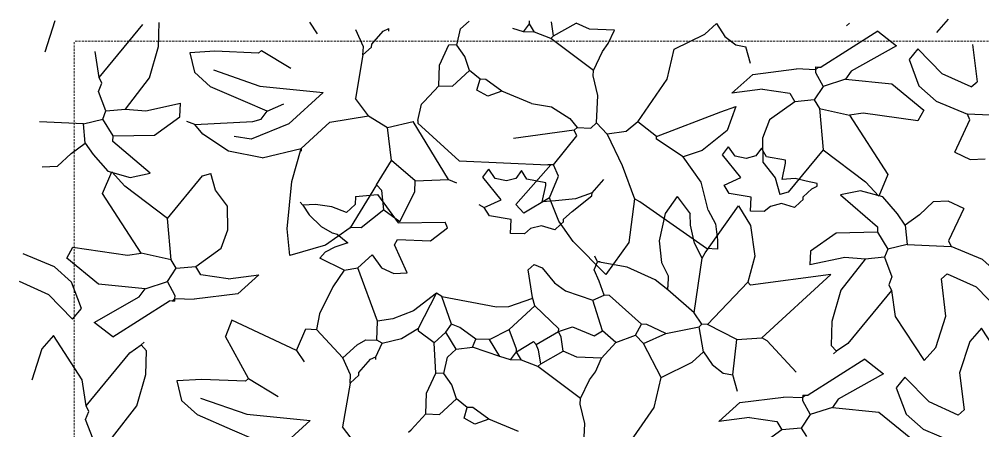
# Model space of a CAD drawing. Header units: inches. Extents: x 2960 to 8891, y 1487 to 4457.
# Drawn here: x 3004 to 3115.9, y 3612.5 to 3660.3 of the extents above; entities that cross this region are included whole.
import ezdxf

# ---------------------------------------------------------------- set-up
doc = ezdxf.new("R2010")
doc.units = ezdxf.units.IN
doc.header["$MEASUREMENT"] = 0
doc.linetypes.add('HIDDEN', pattern=[0.375, 0.25, -0.125])
doc.layers.add('A-FLOR-FTPT', color=6, linetype='HIDDEN', lineweight=13)
doc.layers.add('G-HEDGE', color=96, linetype='Continuous', lineweight=25)

msp = doc.modelspace()

# ---------------------------------------------------------------- linework, layer by layer
at = {"layer": 'A-FLOR-FTPT'}
for p in [(3010.41, 3432.76), (3305.9, 3657.76)]:
    msp.add_line(p, (3010.41, 3657.76), dxfattribs=at)
at = {"layer": 'G-HEDGE'}
for p, q in [((3008.16, 3660.12), (3006.98, 3656.49)), ((3063.24, 3659.78), (3063.25, 3660.1)), ((3110.54, 3658.76), (3111.89, 3660.3)), ((3013.3, 3653.52), (3018.36, 3659.68)), ((3020.2, 3657.14), (3020.28, 3659.91)), ((3037.7, 3659.94), (3038.61, 3658.62)), ((3043.97, 3657.11), (3043.09, 3659.06)), ((3046.28, 3658.93), (3046.93, 3659.22)), ((3046.92, 3658.9), (3046.93, 3659.22)), ((3054.83, 3657.28), (3055.23, 3659.17)), ((3055.23, 3659.17), (3056.23, 3660.09)), ((3062.56, 3658.85), (3061.3, 3659.23)), ((3062.56, 3658.85), (3063.24, 3659.78)), ((3063.83, 3658.8), (3063.24, 3659.78)), ((3066.05, 3658.38), (3065.8, 3659.99)), ((3066.05, 3658.38), (3068.66, 3659.86)), ((3070.23, 3659.16), (3068.66, 3659.86)), ((3073.1, 3659.03), (3070.23, 3659.16)), ((3072.39, 3657.47), (3073.1, 3659.03)), ((3083.61, 3658.58), (3084.94, 3659.79)), ((3084.94, 3659.79), (3085.93, 3658.29)), ((3100.38, 3659.84), (3100.04, 3659.54)), ((3044.94, 3657.39), (3046.28, 3658.93)), ((3063.83, 3658.8), (3062.56, 3658.85)), ((3065.71, 3658.08), (3063.83, 3658.8)), ((3065.71, 3658.08), (3066.05, 3658.38)), ((3070.66, 3654.35), (3065.71, 3658.08)), ((3080.02, 3656.82), (3083.61, 3658.58)), ((3085.93, 3658.29), (3087.21, 3657.31)), ((3103.66, 3658.91), (3097.1, 3654.73)), ((3103.66, 3658.91), (3105.83, 3657.22)), ((3019.16, 3653.5), (3020.2, 3657.14)), ((3043.92, 3656.16), (3043.97, 3657.11)), ((3043.92, 3656.16), (3044.92, 3657.07)), ((3044.92, 3657.07), (3044.94, 3657.39)), ((3052.81, 3654.97), (3053.87, 3657.32)), ((3054.83, 3657.28), (3053.87, 3657.32)), ((3055.73, 3655.96), (3054.83, 3657.28)), ((3071.71, 3656.54), (3072.39, 3657.47)), ((3079.23, 3653.34), (3080.02, 3656.82)), ((3087.21, 3657.31), (3088.34, 3657.09)), ((3088.89, 3655.15), (3088.34, 3657.09)), ((3105.83, 3657.22), (3100.59, 3654.26)), ((3108.33, 3656.85), (3107.32, 3655.62)), ((3111.15, 3653.97), (3108.33, 3656.85)), ((3114.67, 3657.35), (3115.19, 3653.04)), ((3013.3, 3653.52), (3012.85, 3656.54)), ((3026.71, 3656.59), (3023.82, 3656.39)), ((3023.82, 3656.39), (3024.36, 3654.14)), ((3031.8, 3656.36), (3026.71, 3656.59)), ((3032.14, 3656.67), (3031.8, 3656.36)), ((3032.14, 3656.67), (3035.56, 3654.6)), ((3043.92, 3656.16), (3043.06, 3651.09)), ((3056.29, 3654.34), (3055.73, 3655.96)), ((3070.66, 3654.35), (3071.71, 3656.54)), ((3107.32, 3655.62), (3108.45, 3652.56)), ((3052.71, 3652.58), (3052.81, 3654.97)), ((3089.17, 3653.89), (3094.22, 3654.54)), ((3096.45, 3654.44), (3094.22, 3654.54)), ((3096.46, 3654.76), (3096.45, 3654.44)), ((3096.78, 3654.75), (3096.45, 3654.44)), ((3096.46, 3654.76), (3096.78, 3654.75)), ((3096.78, 3654.75), (3097.1, 3654.73)), ((3013.59, 3652.86), (3013.3, 3653.52)), ((3016.34, 3649.87), (3019.16, 3653.5)), ((3026.21, 3652.46), (3024.36, 3654.14)), ((3026.56, 3654.41), (3031.93, 3652.54)), ((3054.3, 3652.51), (3056.29, 3654.34)), ((3057.53, 3653.33), (3056.29, 3654.34)), ((3070.63, 3653.71), (3070.66, 3654.35)), ((3071.17, 3651.46), (3070.63, 3653.71)), ((3086.73, 3651.7), (3089.17, 3653.89)), ((3096.45, 3654.44), (3096.43, 3654.12)), ((3096.43, 3654.12), (3097.32, 3652.49)), ((3100.59, 3654.26), (3099.91, 3653.33)), ((3114.52, 3652.43), (3111.15, 3653.97)), ((3013.23, 3651.92), (3013.59, 3652.86)), ((3030.28, 3650.69), (3026.21, 3652.46)), ((3031.93, 3652.54), (3039.3, 3651.81)), ((3051.03, 3650.74), (3052.71, 3652.58)), ((3052.71, 3652.58), (3054.3, 3652.51)), ((3057.15, 3652.07), (3057.53, 3653.33)), ((3058.16, 3653.3), (3057.53, 3653.33)), ((3060.02, 3651.94), (3058.16, 3653.3)), ((3075.83, 3648.38), (3079.23, 3653.34)), ((3097.32, 3652.49), (3096.29, 3650.94)), ((3099.91, 3653.33), (3097.32, 3652.49)), ((3099.91, 3653.33), (3105.31, 3652.78)), ((3105.31, 3652.78), (3109.01, 3649.74)), ((3108.45, 3652.56), (3110.43, 3650.78)), ((3114.52, 3652.43), (3115.19, 3653.04)), ((3014.09, 3649.65), (3013.23, 3651.92)), ((3039.3, 3651.81), (3035.31, 3648.17)), ((3058.4, 3651.37), (3057.15, 3652.07)), ((3060.02, 3651.94), (3058.4, 3651.37)), ((3063.47, 3650.51), (3060.02, 3651.94)), ((3071.03, 3648.27), (3071.17, 3651.46)), ((3090.28, 3652.16), (3086.73, 3651.7)), ((3090.28, 3652.16), (3093.45, 3651.7)), ((3093.45, 3651.7), (3094.05, 3650.71)), ((3018.7, 3649.68), (3022.75, 3650.55)), ((3022.68, 3648.96), (3022.75, 3650.55)), ((3032.79, 3649.62), (3030.28, 3650.69)), ((3032.79, 3649.62), (3034.74, 3650.49)), ((3044.57, 3649.1), (3043.06, 3651.09)), ((3050.3, 3648.54), (3050.7, 3650.43)), ((3050.7, 3650.43), (3051.03, 3650.74)), ((3063.47, 3650.51), (3065.79, 3650.11)), ((3065.79, 3650.11), (3067.93, 3648.79)), ((3085.45, 3649.56), (3087.21, 3650.17)), ((3087.21, 3650.17), (3086.19, 3647.38)), ((3094.05, 3650.71), (3091.09, 3648.61)), ((3096.29, 3650.94), (3094.05, 3650.71)), ((3096.29, 3650.94), (3096.89, 3649.95)), ((3110.43, 3650.78), (3114.07, 3649.26)), ((3013.73, 3648.71), (3014.09, 3649.65)), ((3014.09, 3649.65), (3016.34, 3649.87)), ((3016.34, 3649.87), (3018.7, 3649.68)), ((3019.72, 3646.85), (3022.68, 3648.96)), ((3032.11, 3648.69), (3032.79, 3649.62)), ((3040.07, 3648.34), (3044.57, 3649.1)), ((3044.57, 3649.1), (3046.75, 3647.73)), ((3077.99, 3646.69), (3085.45, 3649.56)), ((3096.89, 3649.95), (3100.37, 3649.16)), ((3096.89, 3649.95), (3097.32, 3645.15)), ((3101.97, 3649.41), (3100.37, 3649.16)), ((3100.37, 3649.16), (3104.85, 3642.26)), ((3108.32, 3648.5), (3101.97, 3649.41)), ((3109.01, 3649.74), (3108.32, 3648.5)), ((3114.36, 3648.61), (3114.07, 3649.26)), ((3119.16, 3649.04), (3114.07, 3649.26)), ((3011.47, 3648.17), (3006.38, 3648.39)), ((3011.47, 3648.17), (3013.73, 3648.71)), ((3011.69, 3645.92), (3011.47, 3648.17)), ((3014.92, 3646.74), (3013.73, 3648.71)), ((3024.42, 3648.07), (3023.48, 3648.43)), ((3024.42, 3648.07), (3031.14, 3648.41)), ((3025.34, 3646.96), (3024.42, 3648.07)), ((3035.31, 3648.17), (3030.95, 3646.39)), ((3031.14, 3648.41), (3032.11, 3648.69)), ((3036.75, 3645.3), (3040.07, 3648.34)), ((3046.75, 3647.73), (3049.75, 3648.41)), ((3053.83, 3641.68), (3049.75, 3648.41)), ((3050.3, 3648.54), (3050.28, 3648.22)), ((3050.28, 3648.22), (3055.07, 3643.86)), ((3067.93, 3648.79), (3068.77, 3647.73)), ((3070.37, 3647.66), (3071.03, 3648.27)), ((3072.25, 3646.94), (3071.03, 3648.27)), ((3075.83, 3648.38), (3074.46, 3647.27)), ((3077.99, 3646.69), (3075.83, 3648.38)), ((3091.09, 3648.61), (3090.31, 3646.47)), ((3112.6, 3644.85), (3114.36, 3648.61)), ((3014.89, 3646.1), (3014.92, 3646.74)), ((3014.92, 3646.74), (3019.72, 3646.85)), ((3028.33, 3644.98), (3025.34, 3646.96)), ((3030.95, 3646.39), (3028.95, 3646.68)), ((3047.22, 3643.88), (3046.75, 3647.73)), ((3068.44, 3647.43), (3061.38, 3646.46)), ((3066.03, 3643.38), (3068.73, 3646.77)), ((3068.44, 3647.43), (3068.77, 3647.73)), ((3068.73, 3646.77), (3068.44, 3647.43)), ((3068.77, 3647.73), (3070.37, 3647.66)), ((3074.46, 3647.27), (3072.25, 3646.94)), ((3072.25, 3646.94), (3073.99, 3643.3)), ((3077.97, 3646.37), (3077.99, 3646.69)), ((3086.19, 3647.38), (3083.3, 3645.05)), ((3010.05, 3644.72), (3011.69, 3645.92)), ((3011.69, 3645.92), (3012.59, 3644.61)), ((3019.2, 3642.41), (3014.89, 3646.1)), ((3081.08, 3644.32), (3077.97, 3646.37)), ((3090.31, 3646.47), (3090.34, 3643.71)), ((3008.45, 3643.22), (3010.05, 3644.72)), ((3012.59, 3644.61), (3014.29, 3642.65)), ((3032.23, 3644.22), (3028.33, 3644.98)), ((3032.23, 3644.22), (3036.75, 3645.3)), ((3035.65, 3641.44), (3036.75, 3645.3)), ((3036.75, 3645.3), (3036.73, 3644.98)), ((3083.3, 3645.05), (3081.08, 3644.32)), ((3085.66, 3644.56), (3086.34, 3645.48)), ((3087.78, 3641.91), (3085.66, 3644.56)), ((3087.1, 3644.41), (3086.34, 3645.48)), ((3090.16, 3645.32), (3089.5, 3644.42)), ((3090.76, 3644.33), (3090.16, 3645.32)), ((3097.32, 3645.15), (3093.27, 3640.21)), ((3097.32, 3645.15), (3102.26, 3641.42)), ((3112.6, 3644.85), (3114.38, 3644.01)), ((3045.5, 3641.08), (3047.22, 3643.88)), ((3049.99, 3641.53), (3047.22, 3643.88)), ((3055.07, 3643.86), (3065.39, 3643.41)), ((3061.68, 3638.78), (3065.71, 3643.39)), ((3065.71, 3643.39), (3065.39, 3643.41)), ((3066.03, 3643.38), (3065.71, 3643.39)), ((3066.61, 3642.08), (3066.03, 3643.38)), ((3083.18, 3641.36), (3081.08, 3644.32)), ((3088.4, 3644.12), (3087.1, 3644.41)), ((3089.5, 3644.42), (3088.4, 3644.12)), ((3090.34, 3643.71), (3091.75, 3641.88)), ((3092.97, 3643.92), (3090.76, 3644.33)), ((3092.56, 3641.7), (3092.96, 3643.6)), ((3092.96, 3643.6), (3092.97, 3643.92)), ((3114.38, 3644.01), (3116.14, 3644.08)), ((3006.69, 3643.14), (3008.45, 3643.22)), ((3013.7, 3640.05), (3014.76, 3642.56)), ((3014.29, 3642.65), (3016.9, 3641.93)), ((3016.29, 3640.9), (3014.76, 3642.56)), ((3016.9, 3641.93), (3019.2, 3642.41)), ((3025.28, 3642.1), (3026.25, 3642.38)), ((3026.8, 3640.44), (3026.25, 3642.38)), ((3057.83, 3641.96), (3058.51, 3642.89)), ((3059.27, 3641.81), (3058.51, 3642.89)), ((3062.33, 3642.72), (3061.67, 3641.82)), ((3062.93, 3641.74), (3062.33, 3642.72)), ((3073.99, 3643.3), (3075.44, 3639.46)), ((3104.85, 3642.26), (3103.79, 3639.76)), ((3021.23, 3637.17), (3025.28, 3642.1)), ((3035.12, 3635.94), (3035.65, 3641.44)), ((3045.5, 3641.08), (3042.45, 3636.08)), ((3046.11, 3640.42), (3045.5, 3641.08)), ((3049.93, 3640.25), (3049.99, 3641.53)), ((3049.99, 3641.53), (3053.83, 3641.68)), ((3053.83, 3641.68), (3054.77, 3641.32)), ((3059.95, 3639.31), (3057.83, 3641.96)), ((3060.57, 3641.52), (3059.27, 3641.81)), ((3061.67, 3641.82), (3060.57, 3641.52)), ((3065.14, 3641.32), (3062.93, 3641.74)), ((3065.13, 3641), (3065.14, 3641.32)), ((3065.55, 3639.57), (3066.61, 3642.08)), ((3070.52, 3640.13), (3071.86, 3641.67)), ((3084, 3638.13), (3083.18, 3641.36)), ((3085.83, 3641.04), (3087.78, 3641.91)), ((3091.75, 3641.88), (3092.3, 3639.94)), ((3094.08, 3641.82), (3092.56, 3641.7)), ((3095.34, 3641.51), (3094.08, 3641.82)), ((3096.64, 3641.23), (3095.34, 3641.51)), ((3096.62, 3640.91), (3096.64, 3641.23)), ((3102.26, 3641.42), (3103.79, 3639.76)), ((3018.18, 3633.15), (3013.7, 3640.05)), ((3021.23, 3637.17), (3016.29, 3640.9)), ((3028.21, 3638.61), (3026.8, 3640.44)), ((3046.33, 3638.17), (3046.11, 3640.42)), ((3048.19, 3636.82), (3049.93, 3640.25)), ((3064.73, 3639.1), (3065.13, 3641)), ((3070.52, 3640.13), (3068.6, 3639.46)), ((3070.5, 3639.81), (3070.52, 3640.13)), ((3086.42, 3640.05), (3085.83, 3641.04)), ((3088.96, 3639.62), (3086.42, 3640.05)), ((3093.27, 3640.21), (3092.3, 3639.94)), ((3095.02, 3639.68), (3096.02, 3640.59)), ((3096.02, 3640.59), (3096.62, 3640.91)), ((3101.65, 3640.39), (3099.35, 3639.91)), ((3104.26, 3639.66), (3101.65, 3640.39)), ((3036.94, 3638.72), (3036.63, 3639.05)), ((3043.05, 3639.73), (3043.01, 3638.77)), ((3043.05, 3639.73), (3045.61, 3639.94)), ((3045.61, 3639.94), (3048.02, 3636.64)), ((3058, 3638.44), (3059.95, 3639.31)), ((3065.55, 3639.57), (3062.6, 3637.78)), ((3066.25, 3639.22), (3064.73, 3639.1)), ((3066.67, 3636.86), (3065.55, 3639.57)), ((3068.6, 3639.46), (3066.25, 3639.22)), ((3068.19, 3637.99), (3070.5, 3639.81)), ((3075.44, 3639.46), (3074.77, 3634.36)), ((3076.06, 3639.11), (3075.44, 3639.46)), ((3083.8, 3633.67), (3076.06, 3639.11)), ((3080.39, 3639.7), (3079, 3637.75)), ((3080.39, 3639.7), (3081.9, 3637.72)), ((3088.89, 3638.03), (3088.96, 3639.62)), ((3092.48, 3638.92), (3091.21, 3638.57)), ((3094.01, 3638.45), (3092.48, 3638.92)), ((3094.68, 3639.06), (3094.01, 3638.45)), ((3094.68, 3639.06), (3095.01, 3639.36)), ((3095.01, 3639.36), (3095.02, 3639.68)), ((3099.35, 3639.91), (3103.65, 3636.21)), ((3105.95, 3637.71), (3104.26, 3639.66)), ((3110.09, 3639.1), (3108.5, 3637.6)), ((3111.86, 3639.18), (3110.09, 3639.1)), ((3113.64, 3638.33), (3111.86, 3639.18)), ((3028.24, 3635.84), (3028.21, 3638.61)), ((3038.42, 3638.78), (3036.94, 3638.72)), ((3036.94, 3638.72), (3037.67, 3637.58)), ((3040.29, 3638.51), (3038.42, 3638.78)), ((3042.01, 3637.86), (3040.29, 3638.51)), ((3043.01, 3638.77), (3042.01, 3637.86)), ((3046.33, 3638.17), (3043.69, 3636.06)), ((3046.33, 3638.17), (3048.19, 3636.82)), ((3057.37, 3638.79), (3058, 3638.44)), ((3058.59, 3637.46), (3058, 3638.44)), ((3062.6, 3637.78), (3061.68, 3638.78)), ((3067.19, 3637.08), (3068.19, 3637.99)), ((3079, 3637.75), (3078.31, 3634.58)), ((3083.62, 3633.17), (3087.51, 3638.64)), ((3084, 3638.13), (3084.84, 3636.53)), ((3087.51, 3638.64), (3088.91, 3636.35)), ((3090.48, 3637.96), (3088.89, 3638.03)), ((3091.21, 3638.57), (3090.48, 3637.96)), ((3113.64, 3638.33), (3111.88, 3634.58)), ((3021.66, 3632.36), (3021.23, 3637.17)), ((3037.67, 3637.58), (3039.07, 3636.23)), ((3048.02, 3636.64), (3053.45, 3636.72)), ((3053.74, 3636.07), (3053.45, 3636.72)), ((3061.13, 3637.03), (3058.59, 3637.46)), ((3061.06, 3635.43), (3061.13, 3637.03)), ((3068.33, 3634.49), (3066.67, 3636.86)), ((3066.85, 3636.46), (3067.18, 3636.76)), ((3067.18, 3636.76), (3067.19, 3637.08)), ((3081.93, 3636.37), (3081.9, 3637.72)), ((3106.85, 3636.39), (3105.95, 3637.71)), ((3108.5, 3637.6), (3106.85, 3636.39)), ((3027.46, 3633.71), (3028.24, 3635.84)), ((3035.42, 3632.85), (3035.12, 3635.94)), ((3039.07, 3636.23), (3040.33, 3635.5)), ((3042.45, 3636.08), (3039.58, 3634.05)), ((3040.33, 3635.5), (3040.94, 3635.35)), ((3043.69, 3636.06), (3042.41, 3636.11)), ((3051.76, 3634.56), (3053.74, 3636.07)), ((3063.38, 3635.98), (3062.65, 3635.36)), ((3064.65, 3636.32), (3063.38, 3635.98)), ((3066.18, 3635.85), (3064.65, 3636.32)), ((3066.85, 3636.46), (3066.18, 3635.85)), ((3082.39, 3634.29), (3081.93, 3636.37)), ((3084.84, 3636.53), (3085.05, 3634.68)), ((3088.91, 3636.35), (3089.41, 3632.78)), ((3103.63, 3635.57), (3098.83, 3635.46)), ((3103.65, 3636.21), (3103.63, 3635.57)), ((3103.63, 3635.57), (3104.82, 3633.61)), ((3106.85, 3636.39), (3107.08, 3634.15)), ((3040.94, 3635.35), (3042.18, 3634.34)), ((3047.59, 3634.1), (3047.94, 3634.73)), ((3047.94, 3634.73), (3051.76, 3634.56)), ((3062.65, 3635.36), (3061.06, 3635.43)), ((3072.12, 3630.64), (3068.33, 3634.49)), ((3078.31, 3634.58), (3078.58, 3632.06)), ((3085.05, 3634.68), (3085.08, 3633.61)), ((3098.83, 3635.46), (3095.87, 3633.36)), ((3111.88, 3634.58), (3112.17, 3633.92)), ((3009.54, 3632.57), (3010.23, 3633.82)), ((3010.23, 3633.82), (3016.58, 3632.9)), ((3024.5, 3631.6), (3027.46, 3633.71)), ((3039.58, 3634.05), (3035.42, 3632.85)), ((3039.53, 3633.26), (3038.91, 3632.57)), ((3040.67, 3633.83), (3039.53, 3633.26)), ((3042.18, 3634.34), (3040.67, 3633.83)), ((3049.05, 3630.85), (3047.59, 3634.1)), ((3074.77, 3634.36), (3072.12, 3630.64)), ((3083.28, 3632.55), (3082.39, 3634.29)), ((3085.08, 3633.61), (3083.8, 3633.67)), ((3095.87, 3633.36), (3095.8, 3631.77)), ((3104.82, 3633.61), (3104.46, 3632.66)), ((3107.08, 3634.15), (3104.82, 3633.61)), ((3107.08, 3634.15), (3112.17, 3633.92)), ((3115.81, 3632.4), (3112.17, 3633.92)), ((3008.12, 3631.53), (3004.48, 3633.06)), ((3013.24, 3629.54), (3009.54, 3632.57)), ((3016.58, 3632.9), (3018.18, 3633.15)), ((3021.66, 3632.36), (3018.18, 3633.15)), ((3022.25, 3631.38), (3021.66, 3632.36)), ((3041.72, 3631.17), (3038.91, 3632.57)), ((3043.32, 3631.42), (3044.99, 3632.94)), ((3044.99, 3632.94), (3046.08, 3631.44)), ((3071.13, 3632.12), (3070.84, 3632.77)), ((3082.36, 3626.21), (3083.28, 3632.55)), ((3083.28, 3632.55), (3083.62, 3633.17)), ((3089.41, 3632.78), (3088.58, 3629.76)), ((3099.85, 3632.64), (3095.8, 3631.77)), ((3102.21, 3632.44), (3099.39, 3628.82)), ((3102.21, 3632.44), (3099.85, 3632.64)), ((3104.46, 3632.66), (3102.21, 3632.44)), ((3104.46, 3632.66), (3105.32, 3630.39)), ((3117.79, 3630.63), (3115.81, 3632.4)), ((3010.1, 3629.76), (3008.12, 3631.53)), ((3021.23, 3629.83), (3022.25, 3631.38)), ((3022.25, 3631.38), (3024.5, 3631.6)), ((3025.09, 3630.62), (3024.5, 3631.6)), ((3041.72, 3631.17), (3040.41, 3629.23)), ((3041.72, 3631.17), (3043.32, 3631.42)), ((3045.61, 3625.25), (3043.32, 3631.42)), ((3046.08, 3631.44), (3047.51, 3630.76)), ((3063.11, 3631.19), (3063.77, 3631.8)), ((3063.6, 3627.98), (3063.11, 3631.19)), ((3063.77, 3631.8), (3064.71, 3631.44)), ((3064.71, 3631.44), (3066.16, 3629.68)), ((3070.77, 3631.18), (3071.13, 3632.12)), ((3071.35, 3629.88), (3070.77, 3631.18)), ((3071.44, 3632.11), (3071.13, 3632.12)), ((3074.58, 3631.49), (3071.13, 3632.12)), ((3077.84, 3630.03), (3074.58, 3631.49)), ((3078.58, 3632.06), (3079.35, 3630.49)), ((3028.27, 3630.16), (3025.09, 3630.62)), ((3028.27, 3630.16), (3031.82, 3630.62)), ((3031.82, 3630.62), (3029.38, 3628.42)), ((3047.51, 3630.76), (3049.05, 3630.85)), ((3079.29, 3628.89), (3077.84, 3630.03)), ((3079.35, 3630.49), (3079.3, 3629.21)), ((3098.24, 3630.67), (3088.89, 3629.43)), ((3090.21, 3623.31), (3098.24, 3630.67)), ((3105.32, 3630.39), (3104.96, 3629.45)), ((3111.72, 3630.75), (3111.05, 3630.14)), ((3111.57, 3625.83), (3111.05, 3630.14)), ((3111.72, 3630.75), (3115.09, 3629.21)), ((3004.03, 3629.89), (3007.4, 3628.34)), ((3011.23, 3626.7), (3010.1, 3629.76)), ((3018.64, 3628.98), (3013.24, 3629.54)), ((3017.96, 3628.06), (3018.64, 3628.98)), ((3018.64, 3628.98), (3021.23, 3629.83)), ((3022.12, 3628.19), (3021.23, 3629.83)), ((3040.41, 3629.23), (3038.87, 3626.1)), ((3066.16, 3629.68), (3067.43, 3628.77)), ((3071.92, 3628.26), (3071.35, 3629.88)), ((3079.29, 3628.89), (3079.3, 3629.21)), ((3082.36, 3626.21), (3079.29, 3628.89)), ((3083.9, 3624.86), (3088.58, 3629.76)), ((3088.89, 3629.43), (3088.58, 3629.76)), ((3099.39, 3628.82), (3098.35, 3625.18)), ((3105.25, 3628.8), (3100.19, 3622.64)), ((3104.96, 3629.45), (3105.25, 3628.8)), ((3105.25, 3628.8), (3105.7, 3625.78)), ((3115.09, 3629.21), (3117.91, 3626.33)), ((3007.4, 3628.34), (3010.22, 3625.47)), ((3012.72, 3625.09), (3017.96, 3628.06)), ((3021.77, 3627.57), (3022.1, 3627.87)), ((3022.09, 3627.56), (3022.1, 3627.87)), ((3022.1, 3627.87), (3022.12, 3628.19)), ((3022.1, 3627.87), (3024.33, 3627.78)), ((3029.38, 3628.42), (3024.33, 3627.78)), ((3052.45, 3628.47), (3049.79, 3626.43)), ((3050.36, 3624.41), (3052.45, 3628.47)), ((3053.08, 3628.12), (3052.45, 3628.47)), ((3053.08, 3628.12), (3059.41, 3626.89)), ((3054.21, 3624.88), (3053.08, 3628.12)), ((3060.86, 3626.94), (3063.63, 3627.91)), ((3063.88, 3627.01), (3063.6, 3627.98)), ((3067.43, 3628.77), (3070.61, 3627.67)), ((3070.61, 3627.67), (3071.92, 3628.26)), ((3071.73, 3624.11), (3070.61, 3627.67)), ((3072.55, 3628.23), (3071.92, 3628.26)), ((3076.24, 3624.88), (3072.55, 3628.23)), ((3010.22, 3625.47), (3011.23, 3626.7)), ((3014.88, 3623.4), (3021.45, 3627.58)), ((3021.77, 3627.57), (3021.45, 3627.58)), ((3022.09, 3627.56), (3021.77, 3627.57)), ((3059.41, 3626.89), (3060.86, 3626.94)), ((3060.89, 3624.27), (3063.88, 3627.01)), ((3066.64, 3624.34), (3063.88, 3627.01)), ((3038.87, 3626.1), (3038.54, 3624.28)), ((3047.4, 3625.49), (3045.61, 3625.25)), ((3049.79, 3626.43), (3047.4, 3625.49)), ((3083.26, 3624.89), (3082.36, 3626.21)), ((3105.7, 3625.78), (3109.04, 3620.65)), ((3110.39, 3622.19), (3111.57, 3625.83)), ((3014.88, 3623.4), (3012.72, 3625.09)), ((3028.7, 3625.35), (3027.97, 3623.47)), ((3036.2, 3621.83), (3028.7, 3625.35)), ((3036.2, 3621.83), (3037.27, 3624.34)), ((3037.27, 3624.34), (3038.54, 3624.28)), ((3045.51, 3623.02), (3045.61, 3625.25)), ((3048.39, 3623.22), (3050.36, 3624.41)), ((3050.35, 3624.09), (3050.36, 3624.41)), ((3053.53, 3623.95), (3054.21, 3624.88)), ((3055.15, 3624.52), (3054.21, 3624.88)), ((3057.01, 3623.16), (3055.15, 3624.52)), ((3066.62, 3624.02), (3068.24, 3624.59)), ((3066.62, 3624.02), (3066.64, 3624.34)), ((3068.24, 3624.59), (3070.75, 3623.52)), ((3075.54, 3623.63), (3076.24, 3624.88)), ((3076.87, 3624.85), (3076.24, 3624.88)), ((3079.06, 3623.79), (3076.87, 3624.85)), ((3079.06, 3623.79), (3082.93, 3624.58)), ((3082.93, 3624.58), (3083.26, 3624.89)), ((3083.44, 3621.69), (3082.93, 3624.58)), ((3083.9, 3624.86), (3083.26, 3624.89)), ((3087.33, 3623.12), (3083.9, 3624.86)), ((3098.35, 3625.18), (3098.26, 3622.4)), ((3115.7, 3624.42), (3114.35, 3622.89)), ((3119.03, 3619.3), (3115.7, 3624.42)), ((3008.01, 3623.56), (3006.66, 3622.02)), ((3011.34, 3618.43), (3008.01, 3623.56)), ((3030.63, 3618.56), (3027.97, 3623.47)), ((3041.59, 3620.96), (3038.54, 3624.28)), ((3046.14, 3622.68), (3048.39, 3623.22)), ((3052.2, 3622.73), (3050.35, 3624.09)), ((3052.2, 3622.73), (3053.53, 3623.95)), ((3054.72, 3621.98), (3053.53, 3623.95)), ((3058.6, 3623.09), (3060.89, 3624.27)), ((3061.75, 3622), (3060.89, 3624.27)), ((3064.01, 3622.54), (3066.62, 3624.02)), ((3066.91, 3623.37), (3066.62, 3624.02)), ((3067.16, 3621.76), (3066.91, 3623.37)), ((3070.75, 3623.52), (3071.73, 3624.11)), ((3073.27, 3622.77), (3071.73, 3624.11)), ((3073.27, 3622.77), (3075.54, 3623.63)), ((3076.46, 3622.63), (3075.54, 3623.63)), ((3076.46, 3622.63), (3079.06, 3623.79)), ((3087.33, 3623.12), (3090.21, 3623.31)), ((3090.84, 3622.96), (3090.21, 3623.31)), ((3016.86, 3621.57), (3018.17, 3622.47)), ((3018.17, 3622.47), (3018.51, 3622.78)), ((3018.78, 3621.81), (3018.17, 3622.47)), ((3041.59, 3620.96), (3043.25, 3622.48)), ((3043.25, 3622.48), (3044.24, 3623.08)), ((3044.24, 3623.08), (3045.51, 3623.02)), ((3045.43, 3621.11), (3046.14, 3622.68)), ((3046.14, 3622.68), (3045.51, 3623.02)), ((3052.37, 3619.21), (3052.2, 3622.73)), ((3054.72, 3621.98), (3056.65, 3622.22)), ((3056.65, 3622.22), (3057.01, 3623.16)), ((3059.79, 3621.12), (3056.65, 3622.22)), ((3058.6, 3623.09), (3057.01, 3623.16)), ((3059.79, 3621.12), (3058.6, 3623.09)), ((3061.73, 3621.68), (3063.7, 3622.87)), ((3063.7, 3622.87), (3064.01, 3622.54)), ((3064.3, 3621.88), (3064.01, 3622.54)), ((3071.6, 3620.93), (3073.27, 3622.77)), ((3078.52, 3618.71), (3076.46, 3622.63)), ((3086.83, 3618.99), (3087.33, 3623.12)), ((3094.19, 3619.3), (3090.84, 3622.96)), ((3098.26, 3622.4), (3098.87, 3621.74)), ((3100.19, 3622.64), (3098.87, 3621.74)), ((3109.04, 3620.65), (3110.39, 3622.19)), ((3114.35, 3622.89), (3113.17, 3619.25)), ((3006.66, 3622.02), (3005.48, 3618.38)), ((3011.8, 3615.41), (3016.86, 3621.57)), ((3018.7, 3619.03), (3018.78, 3621.81)), ((3036.2, 3621.83), (3037.1, 3620.52)), ((3042.46, 3619.01), (3041.59, 3620.96)), ((3044.78, 3620.82), (3045.43, 3621.11)), ((3045.42, 3620.79), (3045.43, 3621.11)), ((3053.32, 3619.17), (3053.73, 3621.07)), ((3053.73, 3621.07), (3054.72, 3621.98)), ((3061.05, 3620.75), (3059.79, 3621.12)), ((3061.05, 3620.75), (3061.73, 3621.68)), ((3061.73, 3621.68), (3061.75, 3622)), ((3062.33, 3620.69), (3061.73, 3621.68)), ((3064.55, 3620.28), (3064.3, 3621.88)), ((3064.55, 3620.28), (3067.16, 3621.76)), ((3068.73, 3621.05), (3067.16, 3621.76)), ((3071.6, 3620.93), (3068.73, 3621.05)), ((3082.11, 3620.47), (3083.44, 3621.69)), ((3083.44, 3621.69), (3084.43, 3620.19)), ((3098.87, 3621.74), (3098.54, 3621.43)), ((3043.43, 3619.28), (3044.78, 3620.82)), ((3062.33, 3620.69), (3061.05, 3620.75)), ((3064.21, 3619.97), (3062.33, 3620.69)), ((3064.21, 3619.97), (3064.55, 3620.28)), ((3069.16, 3616.25), (3064.21, 3619.97)), ((3070.89, 3619.36), (3071.6, 3620.93)), ((3078.52, 3618.71), (3082.11, 3620.47)), ((3084.43, 3620.19), (3085.71, 3619.21)), ((3102.16, 3620.81), (3095.6, 3616.63)), ((3102.16, 3620.81), (3104.32, 3619.12)), ((3017.66, 3615.39), (3018.7, 3619.03)), ((3042.42, 3618.05), (3042.46, 3619.01)), ((3042.42, 3618.05), (3043.42, 3618.96)), ((3043.42, 3618.96), (3043.43, 3619.28)), ((3051.3, 3616.87), (3052.37, 3619.21)), ((3053.32, 3619.17), (3052.37, 3619.21)), ((3054.22, 3617.86), (3053.32, 3619.17)), ((3070.21, 3618.43), (3070.89, 3619.36)), ((3085.71, 3619.21), (3086.83, 3618.99)), ((3087.39, 3617.05), (3086.83, 3618.99)), ((3104.32, 3619.12), (3099.09, 3616.16)), ((3106.83, 3618.74), (3105.82, 3617.51)), ((3109.65, 3615.87), (3106.83, 3618.74)), ((3113.17, 3619.25), (3113.69, 3614.93)), ((3011.8, 3615.41), (3011.34, 3618.43)), ((3025.2, 3618.48), (3022.32, 3618.29)), ((3022.32, 3618.29), (3022.86, 3616.03)), ((3030.3, 3618.26), (3025.2, 3618.48)), ((3030.63, 3618.56), (3030.3, 3618.26)), ((3030.63, 3618.56), (3034.06, 3616.5)), ((3042.42, 3618.05), (3041.56, 3612.98)), ((3054.79, 3616.23), (3054.22, 3617.86)), ((3069.16, 3616.25), (3070.21, 3618.43)), ((3077.73, 3615.23), (3078.52, 3618.71)), ((3051.2, 3614.48), (3051.3, 3616.87)), ((3094.96, 3616.66), (3094.95, 3616.34)), ((3095.28, 3616.64), (3094.95, 3616.34)), ((3094.96, 3616.66), (3095.28, 3616.64)), ((3095.28, 3616.64), (3095.6, 3616.63)), ((3105.82, 3617.51), (3106.95, 3614.45)), ((3012.09, 3614.76), (3011.8, 3615.41)), ((3014.83, 3611.77), (3017.66, 3615.39)), ((3024.7, 3614.35), (3022.86, 3616.03)), ((3025.06, 3616.3), (3030.43, 3614.43)), ((3052.8, 3614.41), (3054.79, 3616.23)), ((3056.03, 3615.22), (3054.79, 3616.23)), ((3069.13, 3615.61), (3069.16, 3616.25)), ((3069.67, 3613.35), (3069.13, 3615.61)), ((3085.23, 3613.59), (3087.67, 3615.79)), ((3087.67, 3615.79), (3092.72, 3616.43)), ((3094.95, 3616.34), (3092.72, 3616.43)), ((3094.95, 3616.34), (3094.93, 3616.02)), ((3094.93, 3616.02), (3095.82, 3614.38)), ((3099.09, 3616.16), (3098.41, 3615.23)), ((3113.02, 3614.32), (3109.65, 3615.87)), ((3011.73, 3613.82), (3012.09, 3614.76)), ((3028.78, 3612.58), (3024.7, 3614.35)), ((3030.43, 3614.43), (3037.8, 3613.7)), ((3049.53, 3612.63), (3051.2, 3614.48)), ((3051.2, 3614.48), (3052.8, 3614.41)), ((3055.65, 3613.96), (3056.03, 3615.22)), ((3056.66, 3615.2), (3056.03, 3615.22)), ((3058.52, 3613.84), (3056.66, 3615.2)), ((3074.32, 3610.28), (3077.73, 3615.23)), ((3095.82, 3614.38), (3094.79, 3612.83)), ((3098.41, 3615.23), (3095.82, 3614.38)), ((3098.41, 3615.23), (3103.81, 3614.67)), ((3103.81, 3614.67), (3107.51, 3611.64)), ((3106.95, 3614.45), (3108.92, 3612.68)), ((3113.02, 3614.33), (3113.69, 3614.93)), ((3012.59, 3611.55), (3011.73, 3613.82)), ((3037.8, 3613.7), (3033.81, 3610.07)), ((3056.9, 3613.27), (3055.65, 3613.96)), ((3058.52, 3613.84), (3056.9, 3613.27)), ((3061.97, 3612.41), (3058.52, 3613.84)), ((3069.53, 3610.16), (3069.67, 3613.35)), ((3088.78, 3614.05), (3085.23, 3613.59)), ((3088.78, 3614.05), (3091.95, 3613.59)), ((3091.95, 3613.59), (3092.55, 3612.61)), ((3031.28, 3611.51), (3028.78, 3612.58)), ((3043.07, 3611), (3041.56, 3612.98)), ((3049.2, 3612.33), (3049.53, 3612.63)), ((3092.55, 3612.61), (3089.58, 3610.5)), ((3094.79, 3612.83), (3092.55, 3612.61)), ((3094.79, 3612.83), (3095.39, 3611.85)), ((3108.92, 3612.68), (3112.56, 3611.15))]:
    msp.add_line(p, q, dxfattribs=at)
msp.add_arc((3055.07, 3643.86), 0.0000399, 227.3475, 267.1505, dxfattribs=at)

doc.saveas('drawing.dxf')
